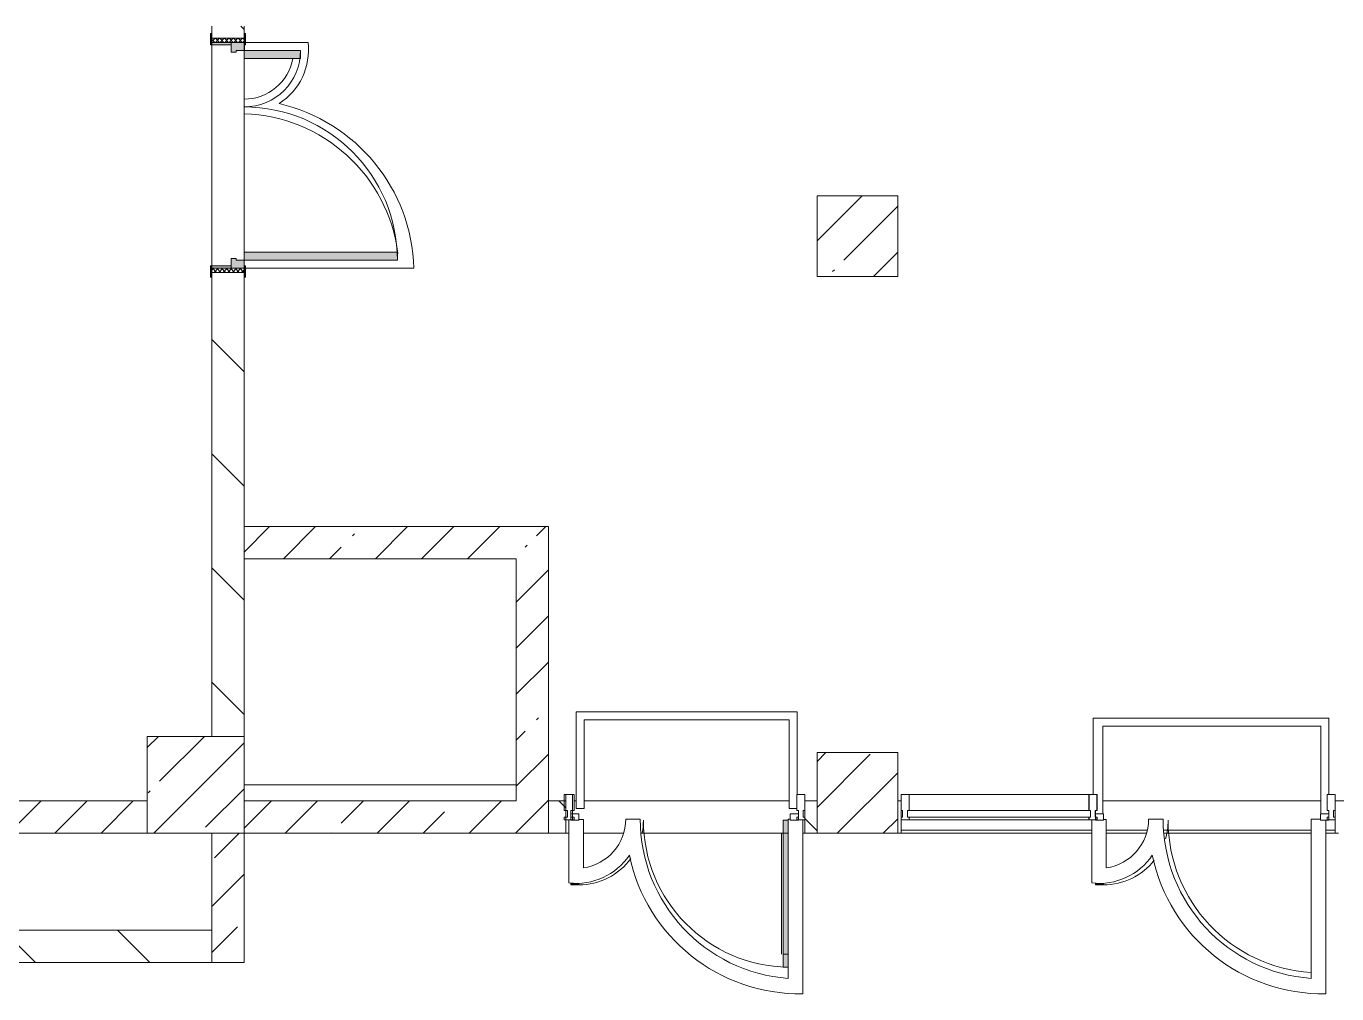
# Model space of a CAD drawing. Header units: millimetres. Extents: x -3129 to 197107, y -8553 to 29000.
# Drawn here: x 135507 to 143627, y 10705 to 16700 of the extents above; entities that cross this region are included whole.
import ezdxf

# ---------------------------------------------------------------- set-up
doc = ezdxf.new("R2010")
doc.units = ezdxf.units.MM
for name, color, linetype, lineweight, true_color in [('A-DETL-GENF-7', 7, 'Continuous', 5, 0xe2e2e2), ('A-DETL-GENF-8', 7, 'Continuous', 5, 0xaaaaaa), ('A-DOOR-3', 7, 'Continuous', 5, 0xaaaaaa), ('A-DOOR-4', 7, 'Continuous', 5, 0xe2e2e2), ('A-DOOR-FRAM-3', 7, 'Continuous', 5, 0xe2e2e2), ('A-DOOR-FRAM-4', 7, 'Continuous', 5, 0xaaaaaa), ('A-FLOR-3', 7, 'Continuous', 5, 0xaaaaaa)]:
    doc.layers.add(name, color=color, linetype=linetype, lineweight=lineweight, true_color=true_color)
for name, color, linetype, lineweight in [('A-GLAZ-CURT-2', 7, 'Continuous', 5), ('A-GLAZ-CWMG-4', 7, 'Continuous', 5), ('A-WALL', 7, 'Continuous', 9), ('I-WALL-6', 7, 'Continuous', 5), ('S-COLS-2', 7, 'Continuous', 5)]:
    doc.layers.add(name, color=color, linetype=linetype, lineweight=lineweight)
pattern_1 = [(135, (70097.43, 0), (-353.5534, -353.5534), [])]
pattern_2 = [(45, (70097.43, 0), (-285.1231, 285.1231), []), (45, (70382.56, 0), (-285.1231, 285.1231), [504.031, -100.806, 16.764, -84.042])]

# ---------------------------------------------------------------- blocks, each defined once
blk = doc.blocks.new('BSC_Колонна _Прямоугольная - 600х600-23205240-2_1_1_птичка')
at = {"layer": 'S-COLS-2'}
h = blk.add_hatch(dxfattribs=at)
h.set_pattern_fill('FP_122', color=256, style=0, pattern_type=2)
h.set_pattern_definition([(45, (-66460, -12000), (-285.1231, 285.1231), []), (45, (-66174.88, -12000), (-285.1231, 285.1231), [504.031, -100.806, 16.764, -84.042])])
h.paths.add_polyline_path([(-300, -300), (300, -300), (300, 300), (-300, 300)])
for p, q in [((300, 300), (-300, 300)), ((-300, 300), (-300, -300)), ((300, -300), (300, 300)), ((-300, -300), (300, -300))]:
    blk.add_line(p, q, dxfattribs=at)
blk = doc.blocks.new('110_Дверь_СКБ_2Ст - Д-6_л__ ДОО_Дв_1450x2100h_Дверь из раздевальной в коридор-V108-2_1_1_птичка')
at = {"layer": 'A-DOOR-3'}
h = blk.add_hatch(dxfattribs=at)
h.set_pattern_fill('FP_141', color=256, style=0, pattern_type=2)
h.set_pattern_definition([(135, (1576.41, 164.685), (-14.14214, -14.14214), []), (225, (1576.41, 164.685), (14.14214, -14.14214), [])])
h.paths.add_polyline_path([(737.5, 100), (712.5, 100), (712.5, -100), (737.5, -100)])
at = {"layer": 'A-DOOR-4'}
for points in [[(662.5, 100), (662.5, 1050), (612.5, 1050), (612.5, 100)], [(-587.5, 100), (-587.5, 450), (-637.5, 450), (-637.5, 100)]]:
    blk.add_hatch(color=256, dxfattribs=at).paths.add_polyline_path(points)
h = blk.add_hatch(color=256, dxfattribs=at)
h.paths.add_polyline_path([(712.5, 100), (662.5, 100), (662.5, 50), (652.5, 50), (652.5, 20), (712.5, 20)])
h.paths.add_polyline_path([(-627.5, 20), (-627.5, 50), (-637.5, 50), (-637.5, 100), (-687.5, 100), (-687.5, 20)])
at = {"layer": 'A-DOOR-FRAM-3'}
for points in [[(-672.5, 100), (-672.5, 108), (-742.5, 108), (-742.5, 100)], [(767.5, 100), (767.5, 108), (697.5, 108), (697.5, 100)], [(-672.5, 20), (-687.5, 20), (-687.5, -100), (-672.5, -94.3)], [(712.5, 20), (697.5, 20), (697.5, -100), (712.5, -100)], [(-672.5, -100), (-742.5, -100), (-742.5, -108), (-672.5, -108)], [(767.5, -108), (767.5, -100), (697.5, -100), (697.5, -108)]]:
    blk.add_hatch(color=256, dxfattribs=at).paths.add_polyline_path(points)
at = {"layer": 'A-DOOR-FRAM-4'}
h = blk.add_hatch(dxfattribs=at)
h.set_pattern_fill('FP_142', color=256, style=0, pattern_type=2)
h.set_pattern_definition([(45, (-546.384, 164.685), (-14.1421, 14.1421), []), (135, (-546.384, 164.685), (-14.1421, -14.1421), [])])
h.paths.add_polyline_path([(-687.5, -94.3), (-687.5, 100), (-712.5, 100), (-712.5, -100), (-687.5, -100)])
at = {"layer": 'A-DOOR-3'}
for p, q in [((662.5, 1050), (612.5, 1050)), ((612.5, 1050), (612.5, 100)), ((662.5, 100), (662.5, 1050)), ((-637.5, 450), (-637.5, 100)), ((-587.5, 450), (-637.5, 450)), ((-587.5, 100), (-587.5, 450)), ((-637.5, 100), (-587.5, 100)), ((612.5, 100), (662.5, 100))]:
    blk.add_line(p, q, dxfattribs=at)
for centre, radius, start, end in [((662.5, 100), 950, 90, 180), ((-637.5, 100), 350, 360, 90)]:
    blk.add_arc(centre, radius, start, end, dxfattribs=at)
at = {"layer": 'A-DOOR-FRAM-4'}
for p, q in [((-672.5, 108), (-742.5, 108)), ((-742.5, 108), (-742.5, 100)), ((-742.5, 100), (-672.5, 100)), ((-687.5, 100), (-712.5, 100)), ((-712.5, 100), (-712.5, -100)), ((-637.5, 100), (-687.5, 100)), ((-687.5, 100), (-687.5, 20)), ((-687.5, -100), (-687.5, 100)), ((-672.5, 100), (-672.5, 108)), ((-637.5, 50), (-637.5, 100)), ((662.5, 100), (662.5, 50)), ((712.5, 100), (662.5, 100)), ((767.5, 108), (697.5, 108)), ((697.5, 108), (697.5, 100)), ((697.5, 100), (767.5, 100)), ((712.5, 20), (712.5, 100)), ((737.5, 100), (712.5, 100)), ((712.5, 100), (712.5, -100)), ((737.5, -100), (737.5, 100)), ((767.5, 100), (767.5, 108)), ((-687.5, 20), (-627.5, 20)), ((-672.5, 20), (-687.5, 20)), ((-687.5, 20), (-687.5, -100)), ((-672.5, -100), (-672.5, 20)), ((-627.5, 50), (-637.5, 50)), ((-627.5, 20), (-627.5, 50)), ((662.5, 50), (652.5, 50)), ((652.5, 50), (652.5, 20)), ((652.5, 20), (712.5, 20)), ((712.5, 20), (697.5, 20)), ((697.5, 20), (697.5, -100)), ((712.5, -100), (712.5, 20)), ((-672.5, -100), (-742.5, -100)), ((-742.5, -100), (-742.5, -108)), ((-742.5, -108), (-672.5, -108)), ((-712.5, -100), (-687.5, -100)), ((-687.5, -100), (-672.5, -100)), ((-672.5, -108), (-672.5, -100)), ((697.5, -100), (712.5, -100)), ((767.5, -100), (697.5, -100)), ((697.5, -100), (697.5, -108)), ((697.5, -108), (767.5, -108)), ((712.5, -100), (737.5, -100)), ((767.5, -108), (767.5, -100))]:
    blk.add_line(p, q, dxfattribs=at)
blk = doc.blocks.new('BSC_Колонна _Прямоугольная - 500х500-V157-2_1_1_птичка')
at = {"layer": 'S-COLS-2'}
h = blk.add_hatch(dxfattribs=at)
h.set_pattern_fill('FP_178', color=256, style=0, pattern_type=2)
h.set_pattern_definition([(45, (-70560, -15400), (-285.1231, 285.1231), []), (45, (-70274.88, -15400), (-285.1231, 285.1231), [504.031, -100.806, 16.764, -84.042])])
h.paths.add_polyline_path([(-250, -250), (250, -250), (250, 250), (-250, 250)])
for p, q in [((250, 250), (-250, 250)), ((-250, 250), (-250, -250)), ((250, -250), (250, 250)), ((-250, -250), (250, -250))]:
    blk.add_line(p, q, dxfattribs=at)
blk = doc.blocks.new('Прямоугольный импост - Импост структурный с накладкой - 160мм Темный-33326475-2_1_1_птичка')
at = {"layer": 'A-GLAZ-CWMG-4'}
for p, q in [((-50, 40), (-50, 140)), ((-50, 140), (0, 140)), ((0, 140), (0, 40)), ((-40, 40), (-50, 40)), ((-50, -17), (-50, 0)), ((-50, 0), (-40, 0)), ((-40, 0), (-40, 40)), ((-10, 40), (-10, 0)), ((0, 40), (-10, 40)), ((-10, 0), (0, 0)), ((0, 0), (0, -17)), ((0, -17), (-50, -17))]:
    blk.add_line(p, q, dxfattribs=at)
blk = doc.blocks.new('Дверь_Витражная_остекление_ - ВВ-6 остекление-32274838-2_1_1_птичка')
at = {"layer": 'A-DETL-GENF-7'}
for points in [[(-610, 930), (-642.6, 930), (-642.6, 20), (-610, 20), (-610, 579)], [(705, 420), (660, 420), (660, 410.2), (705, 410.4)]]:
    blk.add_hatch(color=256, dxfattribs=at).paths.add_polyline_path(points)
at = {"layer": 'A-DETL-GENF-8'}
for p, q in [((-642.6, 930), (-610, 930)), ((-610, 930), (-642.6, 930)), ((-610, 930), (-610, 20)), ((-610, 20), (-610, 930)), ((-642.6, 850), (-610, 850)), ((-601, 850), (-601, 100)), ((705, 420), (660, 420)), ((660, 420), (660, 410.2)), ((705, 420), (660, 420)), ((660, 420), (660, 410.2)), ((705, 420), (705, 408.4)), ((705, 408.4), (705, 420)), ((-642.6, 100), (-610, 100)), ((-610, 20), (-642.6, 20)), ((-642.6, 20), (-610, 20))]:
    blk.add_line(p, q, dxfattribs=at)
at = {"layer": 'A-DOOR-3'}
for p, q in [((655, 420), (655, 410.4)), ((-655, 20), (-705, 20)), ((-705, 20), (-705, -20)), ((-655, -20), (-655, 20)), ((705, 20), (655, 20)), ((655, 20), (655, -20)), ((705, -20), (705, 20)), ((-705, -20), (-655, -20)), ((655, -20), (705, -20))]:
    blk.add_line(p, q, dxfattribs=at)
for centre, radius, start, end in [((-655, 20), 910, 360, 89.20859), ((655, 20), 400, 90, 143.87233), ((655, 20), 400, 168.59224, 180)]:
    blk.add_arc(centre, radius, start, end, dxfattribs=at)
blk = doc.blocks.new('Прямоугольный импост - Импост структурный с накладкой - 160мм Темный-33326241-2_1_1_птичка')
at = {"layer": 'A-GLAZ-CWMG-4'}
for p, q in [((-25, 40), (-25, 140)), ((-25, 140), (25, 140)), ((25, 140), (25, 40)), ((-15, 40), (-25, 40)), ((-25, -17), (-25, 0)), ((-25, 0), (-15, 0)), ((-15, 0), (-15, 40)), ((15, 40), (15, 0)), ((25, 40), (15, 40)), ((15, 0), (25, 0)), ((25, 0), (25, -17)), ((25, -17), (-25, -17))]:
    blk.add_line(p, q, dxfattribs=at)
blk = doc.blocks.new('Прямоугольный импост - Импост структурный с накладкой - 160мм Темный-33326242-2_1_1_птичка')
at = {"layer": 'A-GLAZ-CWMG-4'}
for p, q in [((0, 140), (-50, 140)), ((-50, 140), (-50, 40)), ((0, 40), (0, 140)), ((-50, 40), (-40, 40)), ((-40, 0), (-50, 0)), ((-50, 0), (-50, -17)), ((-40, 40), (-40, 0)), ((-10, 0), (-10, 40)), ((-10, 40), (0, 40)), ((0, 0), (-10, 0)), ((0, -17), (0, 0)), ((-50, -17), (0, -17))]:
    blk.add_line(p, q, dxfattribs=at)
blk = doc.blocks.new('Прямоугольный импост - Импост структурный с накладкой - 160мм Темный-33326237-2_1_1_птичка')
at = {"layer": 'A-GLAZ-CWMG-4'}
for p, q in [((-50, 40), (-50, 140)), ((-50, 140), (0, 140)), ((0, 140), (0, 40)), ((-40, 40), (-50, 40)), ((-50, -17), (-50, 0)), ((-50, 0), (-40, 0)), ((-40, 0), (-40, 40)), ((-10, 40), (-10, 0)), ((0, 40), (-10, 40)), ((-10, 0), (0, 0)), ((0, 0), (0, -17)), ((0, -17), (-50, -17))]:
    blk.add_line(p, q, dxfattribs=at)
blk = doc.blocks.new('Дверь_Витражная_остекление_ - В-18-32468702-2_1_1_птичка')
at = {"layer": 'A-DETL-GENF-7'}
blk.add_hatch(color=256, dxfattribs=at).paths.add_polyline_path([(677.5, 420), (683.2, 410.4), (722.5, 410.4), (722.5, 420), (683.2, 420)])
at = {"layer": 'A-DETL-GENF-8'}
for p, q in [((722.5, 420), (677.5, 420)), ((677.5, 420), (677.5, 409.8)), ((722.5, 420), (677.5, 420)), ((677.5, 420), (677.5, 409.8)), ((722.5, 420), (722.5, 408.9)), ((722.5, 408.9), (722.5, 420))]:
    blk.add_line(p, q, dxfattribs=at)
at = {"layer": 'A-DOOR-3'}
for p, q in [((672.5, 420), (672.5, 409.2)), ((-672.5, 20), (-722.5, 20)), ((-722.5, 20), (-722.5, -20)), ((-672.5, -20), (-672.5, 20)), ((722.5, 20), (672.5, 20)), ((672.5, 20), (672.5, -20)), ((722.5, -20), (722.5, 20)), ((-722.5, -20), (-672.5, -20)), ((672.5, -20), (722.5, -20))]:
    blk.add_line(p, q, dxfattribs=at)
for centre, radius, start, end in [((-672.5, 20), 945, 360, 86.42063), ((672.5, 20), 400, 90, 141.82821), ((672.5, 20), 400, 163.22836, 180)]:
    blk.add_arc(centre, radius, start, end, dxfattribs=at)
blk = doc.blocks.new('Системная панель - Стекло - 40мм-32468815-2_1_1_птичка')
at = {"layer": 'A-GLAZ-CURT-2'}
for p, q in [((567, 0), (-567, 0)), ((-567, 0), (-567, -40)), ((567, -40), (567, 0)), ((-567, -40), (567, -40))]:
    blk.add_line(p, q, dxfattribs=at)
blk = doc.blocks.new('Прямоугольный импост - Импост структурный с накладкой - 160мм Темный-33326239-2_1_1_птичка')
at = {"layer": 'A-GLAZ-CWMG-4'}
for p, q in [((-25, 40), (-25, 140)), ((-25, 140), (25, 140)), ((25, 140), (25, 40)), ((-15, 40), (-25, 40)), ((-25, -17), (-25, 0)), ((-25, 0), (-15, 0)), ((-15, 0), (-15, 40)), ((15, 40), (15, 0)), ((25, 40), (15, 40)), ((15, 0), (25, 0)), ((25, 0), (25, -17)), ((25, -17), (-25, -17))]:
    blk.add_line(p, q, dxfattribs=at)
blk = doc.blocks.new('Прямоугольный импост - Импост структурный с накладкой - 160мм Темный-32468813-2_1_1_птичка')
at = {"layer": 'A-GLAZ-CWMG-4'}
for p, q in [((70880, 11940), (71994, 11940)), ((70880, 11783), (71994, 11783))]:
    blk.add_line(p, q, dxfattribs=at)

msp = doc.modelspace()

# ---------------------------------------------------------------- hatches: boundary and pattern name
at = {"layer": 'I-WALL-6'}
h = msp.add_hatch(dxfattribs=at)
h.set_pattern_fill('FP_135', color=256, style=0, pattern_type=2)
h.set_pattern_definition(pattern_1)
h.paths.add_polyline_path([(136657.4, 12300), (136857.4, 12300), (136857.4, 15175), (136657.4, 15175), (136657.4, 13534.8)])
h.paths.add_polyline_path([(136857.4, 16625), (136857.4, 16700), (136657.4, 16700), (136663.2, 16625)])
h.paths.add_polyline_path([(136719.5, 17300), (136857.4, 17300), (136857.4, 22700), (136657.4, 22700), (136657.4, 17300)])
h.paths.add_polyline_path([(136857.4, 23300), (136857.4, 24050), (136657.4, 24050), (136657.4, 23300)])
h.paths.add_polyline_path([(136857.4, 25950), (136857.4, 26500), (136657.4, 26500), (136657.4, 25950)])
h = msp.add_hatch(dxfattribs=at)
h.set_pattern_fill('FP_132', color=256, style=0, pattern_type=2)
h.set_pattern_definition(pattern_2)
h.paths.add_polyline_path([(138542.4, 13400), (138742.4, 13400), (138742.4, 13600), (136857.4, 13600), (136857.4, 13400), (137590.7, 13400)])
h = msp.add_hatch(dxfattribs=at)
h.set_pattern_fill('FP_132', color=256, style=0, pattern_type=2)
h.set_pattern_definition(pattern_2)
h.paths.add_polyline_path([(138542.4, 11700), (138742.4, 11700), (138742.4, 13400), (138542.4, 13400), (138542.4, 11799.5)])
h = msp.add_hatch(dxfattribs=at)
h.set_pattern_fill('FP_132', color=256, style=0, pattern_type=2)
h.set_pattern_definition(pattern_2)
h.paths.add_polyline_path([(125797.4, 11700), (130257.4, 11700), (130257.4, 11900), (124857.4, 11900), (124857.4, 11700), (125597.4, 11700)])
h.paths.add_polyline_path([(132025.6, 11700), (136257.4, 11700), (136257.4, 11900), (130857.4, 11900), (130857.4, 11700), (131457.4, 11700)])
h = msp.add_hatch(dxfattribs=at)
h.set_pattern_fill('FP_132', color=256, style=0, pattern_type=2)
h.set_pattern_definition(pattern_2)
h.paths.add_polyline_path([(137590.7, 11700), (138542.4, 11700), (138542.4, 11900), (136857.4, 11900), (136857.4, 11700)])
h = msp.add_hatch(dxfattribs=at)
h.set_pattern_fill('FP_135', color=256, style=0, pattern_type=2)
h.set_pattern_definition(pattern_1)
h.paths.add_polyline_path([(138742.4, 11700), (138851.4, 11700), (138851.4, 11900), (138742.4, 11900), (138742.4, 11799.5)])
h.paths.add_polyline_path([(145577.4, 11700), (145577.4, 11900), (143617.4, 11900), (143617.4, 11700), (145010.9, 11700)])
h.paths.add_polyline_path([(140407.4, 11700), (140407.4, 11900), (140331.4, 11900), (140331.4, 11700), (140373.3, 11700)])
h.paths.add_polyline_path([(140927.4, 11700), (140927.4, 11900), (140907.4, 11900), (140907.4, 11700)])
h = msp.add_hatch(dxfattribs=at)
h.set_pattern_fill('FP_132', color=256, style=0, pattern_type=2)
h.set_pattern_definition(pattern_2)
h.paths.add_polyline_path([(136657.4, 10900), (136857.4, 10900), (136857.4, 11700), (136657.4, 11700), (136657.4, 11100)])
h = msp.add_hatch(dxfattribs=at)
h.set_pattern_fill('FP_135', color=256, style=0, pattern_type=2)
h.set_pattern_definition(pattern_1)
h.paths.add_polyline_path([(136657.4, 10900), (136657.4, 11100), (132257.4, 11100), (132257.4, 10900), (133880.6, 10900)])
at = {"layer": 'S-COLS-2'}
h = msp.add_hatch(dxfattribs=at)
h.set_pattern_fill('FP_132', color=256, style=0, pattern_type=2)
h.set_pattern_definition(pattern_2)
h.paths.add_polyline_path([(140407.4, 11700), (140907.4, 11700), (140907.4, 12200), (140407.4, 12200), (140407.4, 11799.5)])

# ---------------------------------------------------------------- linework, layer by layer
at = {"layer": 'A-FLOR-3'}
for p, q in [((136860.4, 16585), (136860.4, 16550)), ((137253.5, 16600), (136865.4, 16600)), ((136857.4, 16248.1), (136857.4, 16158)), ((136865.4, 15201.1), (137909.8, 15201.1)), ((140284.3, 12453), (138914.3, 12453)), ((138914.3, 12453), (138914.3, 11853)), ((140284.3, 11940), (140284.3, 12453)), ((138964.3, 11853), (138964.3, 12403)), ((138964.3, 12403), (140234.3, 12403)), ((140234.3, 12403), (140234.3, 11853)), ((143577.9, 12412.4), (142118.1, 12412.4)), ((142118.1, 12412.4), (142118.1, 11940)), ((142178.1, 11820), (142178.1, 12362.4)), ((142178.1, 12362.4), (143527.9, 12362.4)), ((143527.9, 12362.4), (143527.9, 11820)), ((143577.9, 11940), (143577.9, 12412.4)), ((138542.4, 12000), (136857.4, 12000)), ((138869.9, 11783), (138869.9, 11392.1)), ((138914.3, 11853), (138964.3, 11853)), ((138959.4, 11785.1), (138931.4, 11785.1)), ((138959.4, 11485.1), (138959.4, 11785.1)), ((139311.4, 11788.1), (139221.8, 11788.1)), ((140241.4, 11788.1), (140229.1, 11788.1)), ((140229.1, 11788.1), (140229.1, 10800.5)), ((140234.3, 11853), (140281.4, 11853)), ((140318.8, 10705.4), (140318.8, 11783)), ((142109.9, 11783), (142109.9, 11392.1)), ((142199.4, 11785.1), (142182.4, 11785.1)), ((142199.4, 11485.1), (142199.4, 11785.1)), ((142551.4, 11788.1), (142461.8, 11788.1)), ((143527.4, 11788.1), (143469.1, 11788.1)), ((143469.1, 11788.1), (143469.1, 10800.5)), ((143558.8, 10705.4), (143558.8, 11780)), ((138869.9, 11700), (138851.4, 11700)), ((140331.4, 11700), (140318.8, 11700)), ((140927.4, 11720), (142109.9, 11720)), ((142109.9, 11700), (140927.4, 11700)), ((142199.4, 11720), (142453.5, 11720)), ((142555.1, 11720), (143469.1, 11720)), ((143558.8, 11720), (143617.4, 11720)), ((143617.4, 11700), (143558.8, 11700))]:
    msp.add_line(p, q, dxfattribs=at)
for centre, radius, start, end in [((136861.3, 16553.3), 395, 302.61833, 6.79242), ((136857.4, 16554.3), 306.2, 270, 349.74815), ((136831.3, 15169.3), 1079, 1.68848, 76.98917), ((136827.4, 15168.2), 990.3, 7.11312, 88.26401), ((138915.6, 11788.1), 306.2, 278.22053, 360), ((140301.7, 11788.1), 990.3, 180, 265.79425), ((142155.6, 11788.1), 306.2, 278.22053, 360), ((143541.7, 11788.1), 990.3, 180, 265.79425), ((138916.6, 11784.3), 395, 263.20758, 326.07537), ((140300.6, 11784.3), 1079, 191.7891, 270.96685), ((142156.6, 11784.3), 395, 263.20758, 326.07537), ((143540.6, 11784.3), 1079, 191.7891, 270.96685)]:
    msp.add_arc(centre, radius, start, end, dxfattribs=at)
at = {"layer": 'A-WALL'}
for p, q in [((138742.4, 11700), (138742.4, 11900)), ((136657.4, 10900), (136657.4, 11100))]:
    msp.add_line(p, q, dxfattribs=at)
at = {"layer": 'I-WALL-6'}
for p, q in [((136657.4, 16700), (136657.4, 16655)), ((136857.4, 16655), (136857.4, 16700)), ((136657.4, 15215), (136657.4, 16585)), ((136857.4, 16500), (136857.4, 16248.1)), ((136857.4, 16158), (136857.4, 15300)), ((136657.4, 15145), (136657.4, 12300)), ((136857.4, 12300), (136857.4, 15145)), ((138742.4, 13600), (136857.4, 13600)), ((138742.4, 11900), (138742.4, 13600)), ((136857.4, 13400), (138542.4, 13400)), ((138542.4, 13400), (138542.4, 11900)), ((136257.4, 11900), (130857.4, 11900)), ((138542.4, 11900), (136857.4, 11900)), ((138851.4, 11900), (138742.4, 11900)), ((138851.4, 11700), (138851.4, 11900)), ((138901.4, 11900), (138914.3, 11900)), ((138964.3, 11900), (140234.3, 11900)), ((140407.4, 11900), (140331.4, 11900)), ((140331.4, 11900), (140331.4, 11700)), ((140407.4, 11700), (140407.4, 11900)), ((140927.4, 11900), (140907.4, 11900)), ((140907.4, 11900), (140907.4, 11700)), ((140927.4, 11700), (140927.4, 11900)), ((142178.1, 11900), (143527.9, 11900)), ((145577.4, 11900), (143617.4, 11900)), ((143617.4, 11900), (143617.4, 11700)), ((134557.4, 11700), (136257.4, 11700)), ((136657.4, 11700), (136657.4, 11100)), ((136857.4, 10900), (136857.4, 11700)), ((136857.4, 11700), (138851.4, 11700)), ((139207.2, 11700), (138959.4, 11700)), ((140229.1, 11700), (139316.1, 11700)), ((140331.4, 11700), (140407.4, 11700)), ((140927.4, 11700), (140907.4, 11700)), ((142447.2, 11700), (142199.4, 11700)), ((143469.1, 11700), (142556.1, 11700)), ((143637.4, 11700), (143617.4, 11700)), ((136657.4, 11100), (134557.4, 11100)), ((132057.4, 10900), (136857.4, 10900))]:
    msp.add_line(p, q, dxfattribs=at)
at = {"layer": 'S-COLS-2'}
for p, q in [((140907.4, 12200), (140407.4, 12200)), ((140407.4, 12200), (140407.4, 11900)), ((140907.4, 11900), (140907.4, 12200)), ((140407.4, 11900), (140407.4, 11700)), ((140907.4, 11700), (140907.4, 11900)), ((140407.4, 11700), (140907.4, 11700))]:
    msp.add_line(p, q, dxfattribs=at)

# ---------------------------------------------------------------- block references
at = {"layer": 'A-DOOR-3'}
for name, p, rotation in [('110_Дверь_СКБ_2Ст - Д-6_л__ ДОО_Дв_1450x2100h_Дверь из раздевальной в коридор-V108-2_1_1_птичка', (136757.4, 15912.5), 269.9999999999999), ('Дверь_Витражная_остекление_ - ВВ-6 остекление-32274838-2_1_1_птичка', (139586.4, 11800), 180), ('Дверь_Витражная_остекление_ - В-18-32468702-2_1_1_птичка', (142854.9, 11800), 180)]:
    msp.add_blockref(name, p, dxfattribs=dict(at, rotation=rotation))
at = {"layer": 'A-GLAZ-CURT-2', "rotation": 180}
msp.add_blockref('Системная панель - Стекло - 40мм-32468815-2_1_1_птичка', (141534.4, 11800), dxfattribs=at)
at = {"layer": 'A-GLAZ-CWMG-4', "extrusion": (0, 0, -1)}
for name, p in [('Прямоугольный импост - Импост структурный с накладкой - 160мм Темный-33326241-2_1_1_птичка', (-138866.4, 11800)), ('Прямоугольный импост - Импост структурный с накладкой - 160мм Темный-33326475-2_1_1_птичка', (-138851.4, 11800)), ('Прямоугольный импост - Импост структурный с накладкой - 160мм Темный-33326237-2_1_1_птичка', (-140927.4, 11800)), ('Прямоугольный импост - Импост структурный с накладкой - 160мм Темный-33326239-2_1_1_птичка', (-142116.4, 11800)), ('Прямоугольный импост - Импост структурный с накладкой - 160мм Темный-33326241-2_1_1_птичка', (-142117.4, 11800))]:
    msp.add_blockref(name, p, dxfattribs=at)
at = {"layer": 'A-GLAZ-CWMG-4'}
for name, p in [('Прямоугольный импост - Импост структурный с накладкой - 160мм Темный-33326242-2_1_1_птичка', (140331.4, 11800)), ('Прямоугольный импост - Импост структурный с накладкой - 160мм Темный-32468813-2_1_1_птичка', (70097.4, 0)), ('Прямоугольный импост - Импост структурный с накладкой - 160мм Темный-33326242-2_1_1_птичка', (143617.4, 11800))]:
    msp.add_blockref(name, p, dxfattribs=at)
at = {"layer": 'S-COLS-2'}
for name, p in [('BSC_Колонна _Прямоугольная - 500х500-V157-2_1_1_птичка', (140657.4, 15400)), ('BSC_Колонна _Прямоугольная - 600х600-23205240-2_1_1_птичка', (136557.4, 12000))]:
    msp.add_blockref(name, p, dxfattribs=at)

doc.saveas('drawing.dxf')
